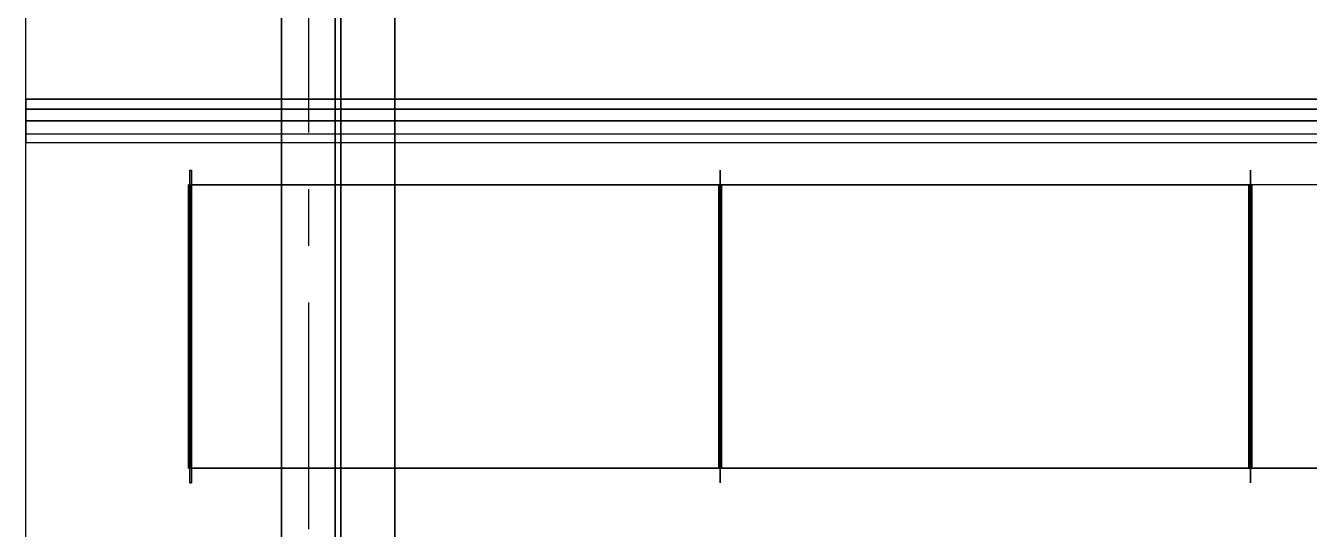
# Model space of a CAD drawing. Header units: metres. Extents: x 114 to 218, y 8 to 180.
# Drawn here: x 126.49 to 140.08, y 109.48 to 114.81 of the extents above; entities that cross this region are included whole.
import ezdxf

# ---------------------------------------------------------------- set-up
doc = ezdxf.new("R2010")
doc.units = ezdxf.units.M
doc.header["$MEASUREMENT"] = 0
for name, color, linetype in [('_Route', 7, 'Continuous'), ('A_GRID', 7, 'Continuous'), ('M-EA2S-Conn', 7, 'Continuous'), ('M-EA2S-Rect', 7, 'Continuous'), ('PL-DCW-Pipe', 7, 'Continuous'), ('PL-DCW-Pipe_Fitting-Insulation', 7, 'Continuous'), ('S-3D-BEAM', 7, 'Continuous'), ('S-3D-SLAB', 7, 'Continuous')]:
    doc.layers.add(name, color=color, linetype=linetype)

msp = doc.modelspace()

# ---------------------------------------------------------------- linework, layer by layer
at = {"layer": '_Route', "color": 4, "true_color": 0x00ffff}
msp.add_lwpolyline([(126.489, 113.804), (186.708, 113.804), (186.708, 89.378), (181.863, 89.378), (181.863, 86.04)], dxfattribs=at)
msp.add_lwpolyline([(126.489, 113.804), (186.708, 113.804), (186.708, 89.378), (181.863, 89.378), (181.863, 86.04)], dxfattribs=at)
at = {"layer": 'A_GRID', "color": 1, "true_color": 0xff0000}
for points in [[(129.488, 113.681), (129.488, 116.081)], [(129.488, 112.481), (129.488, 113.081)], [(129.488, 109.482), (129.488, 111.882)]]:
    msp.add_lwpolyline(points, dxfattribs=at)
at = {"layer": 'M-EA2S-Conn', "color": 40, "true_color": 0xffbf00}
for points in [[(128.227, 113.281), (128.243, 113.281)], [(128.227, 109.974), (128.227, 113.281), (128.243, 113.281)], [(128.227, 109.974), (128.227, 113.281)], [(128.227, 113.281), (128.227, 113.281)], [(128.243, 113.281), (128.243, 109.974), (128.243, 113.281)], [(128.243, 113.281), (128.243, 113.281)], [(128.243, 113.281), (128.243, 113.281)], [(133.841, 113.281), (133.841, 113.281)], [(133.841, 109.974), (133.841, 109.974), (133.841, 113.281), (133.841, 109.974), (133.841, 113.281)], [(133.841, 113.281), (133.841, 109.974)], [(133.841, 113.281), (133.841, 113.281)], [(139.456, 113.281), (139.456, 113.281), (139.456, 109.974), (139.456, 113.281), (139.456, 109.974)], [(139.456, 109.974), (139.456, 113.281)], [(139.456, 113.281), (139.456, 113.281)], [(139.456, 113.281), (139.456, 113.281)], [(128.212, 110.128), (128.212, 113.127), (128.212, 110.128)], [(128.227, 113.127), (128.212, 113.127), (128.227, 113.127)], [(128.212, 110.128), (128.227, 110.128), (128.227, 113.127), (128.227, 110.128)], [(128.212, 113.127), (128.212, 113.127)], [(128.227, 113.127), (128.227, 113.127)], [(128.243, 113.127), (128.243, 110.128), (128.243, 113.127)], [(128.243, 110.128), (128.243, 113.127), (128.243, 110.128)], [(128.243, 113.127), (128.243, 113.127)], [(128.243, 113.127), (128.243, 113.127)], [(128.243, 113.127), (128.243, 113.127)], [(133.826, 110.128), (133.826, 113.127), (133.826, 110.128)], [(133.841, 113.127), (133.841, 113.127), (133.841, 110.128), (133.841, 113.127), (133.826, 113.127), (133.841, 113.127), (133.857, 113.127), (133.857, 110.128), (133.841, 110.128), (133.857, 110.128), (133.857, 113.127), (133.841, 113.127), (133.841, 110.128), (133.841, 113.127)], [(133.826, 113.127), (133.826, 113.127)], [(133.841, 113.127), (133.841, 113.127)], [(133.857, 113.127), (133.857, 113.127)], [(133.857, 113.127), (133.857, 113.127)], [(139.44, 110.128), (139.44, 113.127), (139.44, 110.128)], [(139.456, 110.128), (139.456, 113.127), (139.44, 113.127), (139.456, 113.127)], [(139.44, 113.127), (139.44, 113.127)], [(139.44, 113.127), (139.44, 113.127)], [(139.456, 110.128), (139.456, 113.127)], [(139.456, 113.127), (139.471, 113.127), (139.471, 110.128), (139.456, 110.128), (139.471, 110.128)], [(139.456, 113.127), (139.456, 110.128), (139.456, 113.127), (139.471, 113.127)], [(139.456, 113.127), (139.456, 113.127)], [(139.471, 110.128), (139.471, 113.127)], [(139.471, 113.127), (139.471, 113.127)], [(139.471, 113.127), (139.471, 113.127)], [(128.212, 110.128), (128.227, 110.128)], [(128.212, 110.128), (128.212, 110.128)], [(128.212, 110.128), (128.212, 110.128)], [(128.227, 110.128), (128.227, 110.128)], [(128.243, 110.128), (128.243, 110.128)], [(128.243, 110.128), (128.243, 110.128)], [(133.826, 110.128), (133.841, 110.128), (133.826, 110.128)], [(133.826, 110.128), (133.826, 110.128)], [(133.826, 110.128), (133.826, 110.128)], [(133.841, 110.128), (133.841, 110.128)], [(133.841, 110.128), (133.841, 110.128)], [(133.857, 110.128), (133.857, 110.128)], [(139.44, 110.128), (139.456, 110.128), (139.44, 110.128)], [(139.44, 110.128), (139.44, 110.128)], [(139.44, 110.128), (139.44, 110.128)], [(139.456, 110.128), (139.456, 110.128)], [(139.456, 110.128), (139.456, 110.128)], [(139.471, 110.128), (139.471, 110.128)], [(128.227, 109.974), (128.243, 109.974), (128.227, 109.974)], [(128.227, 109.974), (128.227, 109.974)], [(128.227, 109.974), (128.227, 109.974)], [(128.243, 109.974), (128.243, 109.974)], [(128.243, 109.974), (128.243, 109.974)], [(128.243, 109.974), (128.243, 109.974)], [(133.841, 109.974), (133.841, 109.974)], [(139.456, 109.974), (139.456, 109.974)]]:
    msp.add_lwpolyline(points, dxfattribs=at)
at = {"layer": 'M-EA2S-Rect', "color": 40, "true_color": 0xffbf00}
for points in [[(133.841, 113.127), (133.841, 110.128), (128.243, 110.128)], [(128.243, 110.128), (128.243, 113.127), (133.841, 113.127), (128.243, 113.127), (128.243, 110.128), (133.841, 110.128), (133.841, 113.127)], [(128.243, 113.127), (128.243, 113.127)], [(133.841, 113.127), (133.841, 113.127)], [(133.841, 110.128), (133.841, 113.127), (133.841, 110.128), (139.456, 110.128), (133.841, 110.128)], [(133.841, 113.127), (139.456, 113.127), (133.841, 113.127)], [(133.841, 113.127), (133.841, 113.127)], [(139.456, 110.128), (139.456, 113.127), (139.456, 110.128)], [(139.456, 113.127), (139.456, 113.127)], [(145.055, 113.127), (145.055, 110.128), (139.456, 110.128)], [(145.055, 113.127), (139.456, 113.127), (139.456, 110.128), (145.055, 110.128), (145.055, 113.127), (139.456, 113.127), (139.456, 110.128)], [(139.456, 113.127), (139.456, 113.127)], [(128.243, 110.128), (128.243, 110.128)], [(128.243, 110.128), (128.243, 110.128)], [(133.841, 110.128), (133.841, 110.128)], [(133.841, 110.128), (133.841, 110.128)], [(133.841, 110.128), (133.841, 110.128)], [(133.841, 110.128), (133.841, 110.128)], [(133.841, 110.128), (133.841, 110.128)], [(139.456, 110.128), (139.456, 110.128)], [(139.456, 110.128), (139.456, 110.128)], [(139.456, 110.128), (139.456, 110.128)], [(139.456, 110.128), (139.456, 110.128)]]:
    msp.add_lwpolyline(points, dxfattribs=at)
at = {"layer": 'PL-DCW-Pipe', "color": 152, "true_color": 0x006edd}
for points in [[(126.489, 113.927), (126.489, 113.912), (126.489, 113.866), (126.489, 113.804), (126.489, 113.727), (126.489, 113.681), (126.489, 113.666), (126.489, 113.681), (126.489, 113.727), (126.489, 113.804), (126.489, 113.866), (126.489, 113.912), (126.489, 113.927)], [(126.489, 113.927), (166.497, 113.927)], [(166.497, 113.927), (126.489, 113.927)], [(126.489, 113.927), (126.489, 113.912), (126.489, 113.866), (126.489, 113.804), (126.489, 113.727), (126.489, 113.681), (126.489, 113.666), (126.489, 113.681), (126.489, 113.727), (126.489, 113.804), (126.489, 113.866), (126.489, 113.912), (126.489, 113.927)], [(126.489, 113.927), (166.497, 113.927)], [(166.497, 113.927), (126.489, 113.927)], [(126.489, 113.804), (166.497, 113.804)], [(166.497, 113.804), (166.497, 113.804), (126.489, 113.804)], [(126.489, 113.804), (166.497, 113.804)], [(166.497, 113.804), (166.497, 113.804), (126.489, 113.804)], [(126.489, 113.666), (166.497, 113.666)], [(126.489, 113.666), (166.497, 113.666)], [(126.489, 113.666), (166.497, 113.666)], [(126.489, 113.666), (166.497, 113.666)]]:
    msp.add_lwpolyline(points, dxfattribs=at)
at = {"layer": 'PL-DCW-Pipe_Fitting-Insulation', "color": 7, "true_color": 0xfafafa}
for points in [[(126.489, 114.035), (126.489, 114.004), (126.489, 113.912), (126.489, 113.804), (126.489, 113.681), (126.489, 113.604), (126.489, 113.574), (126.489, 113.604), (126.489, 113.681), (126.489, 113.804), (126.489, 113.912), (126.489, 114.004), (126.489, 114.035)], [(126.489, 114.035), (166.497, 114.035)], [(166.497, 114.035), (126.489, 114.035)], [(126.489, 114.035), (126.489, 114.004), (126.489, 113.912), (126.489, 113.804), (126.489, 113.681), (126.489, 113.604), (126.489, 113.574), (126.489, 113.604), (126.489, 113.681), (126.489, 113.804), (126.489, 113.912), (126.489, 114.004), (126.489, 114.035)], [(126.489, 114.035), (166.497, 114.035)], [(166.497, 114.035), (126.489, 114.035)], [(126.489, 113.804), (166.497, 113.804)], [(166.497, 113.804), (166.497, 113.804), (126.489, 113.804)], [(126.489, 113.804), (166.497, 113.804)], [(166.497, 113.804), (166.497, 113.804), (126.489, 113.804)], [(126.489, 113.574), (166.497, 113.574)], [(126.489, 113.574), (166.497, 113.574)], [(126.489, 113.574), (166.497, 113.574)], [(126.489, 113.574), (166.497, 113.574)]]:
    msp.add_lwpolyline(points, dxfattribs=at)
at = {"layer": 'S-3D-BEAM', "color": 4, "true_color": 0x00ffff}
for points in [[(129.196, 162.011), (130.396, 162.011), (130.396, 162.011), (130.396, 107.836), (129.196, 107.836), (129.196, 162.011)], [(129.196, 107.836), (129.196, 162.011), (129.196, 107.836)], [(129.765, 162.011), (129.196, 162.011), (129.196, 162.011), (129.196, 107.836), (129.765, 107.836), (129.765, 162.011)], [(129.196, 162.011), (129.765, 162.011), (129.765, 162.011), (129.765, 107.836), (129.196, 107.836), (129.196, 162.011)], [(129.196, 107.836), (129.196, 162.011), (129.196, 107.836)], [(130.396, 162.011), (129.196, 162.011), (129.196, 162.011), (129.196, 107.836), (130.396, 107.836), (130.396, 162.011)], [(129.827, 162.011), (130.396, 162.011), (129.827, 162.011), (129.827, 162.011), (129.827, 107.836), (130.396, 107.836), (130.396, 162.011), (130.396, 162.011), (129.196, 162.011), (129.765, 162.011)], [(129.765, 107.836), (129.765, 162.011), (129.765, 107.836)], [(129.827, 162.011), (130.396, 162.011), (130.396, 162.011), (130.396, 107.836), (129.827, 107.836), (129.827, 162.011)], [(129.827, 107.836), (129.827, 162.011), (129.827, 107.836)], [(130.396, 107.836), (130.396, 162.011), (130.396, 107.836)], [(130.396, 107.836), (130.396, 162.011), (130.396, 107.836)]]:
    msp.add_lwpolyline(points, dxfattribs=at)
at = {"layer": 'S-3D-SLAB', "color": 51, "true_color": 0xffff7f}
for points in [[(126.489, 23.467), (126.489, 163.072)], [(126.489, 23.467), (126.489, 163.072), (202.598, 163.072), (202.598, 106.867), (197.506, 106.867), (197.506, 104.498), (198.106, 104.498), (198.106, 100.484), (197.506, 100.484), (197.506, 79.672), (202.598, 79.672), (202.598, 23.467), (126.489, 23.467)]]:
    msp.add_lwpolyline(points, dxfattribs=at)

doc.saveas('drawing.dxf')
